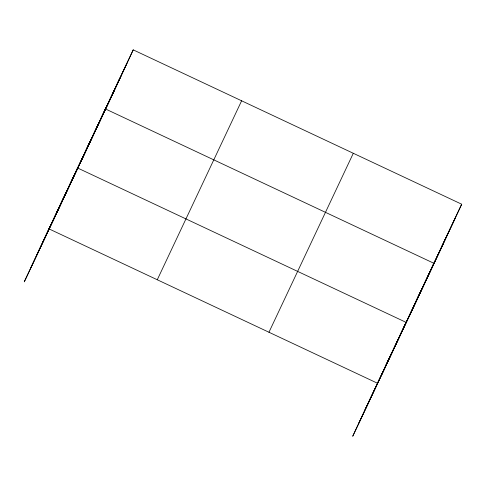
<?xml version="1.0" encoding="UTF-8"?>
<svg xmlns="http://www.w3.org/2000/svg" width="486" height="486" viewBox="0 0 486 486"><rect width="100%" height="100%" fill="white"/><g stroke="black" fill="none" stroke-linecap="round" stroke-linejoin="round"><path stroke-width="0.73" d="M133.225 49.858L24.3 281.783L133.225 49.858L461.7 204.217L352.775 436.142L461.7 204.217M56.959 211.89L63.223 198.403M52.974 220.936L77.56 167.98L406.035 322.333L381.449 375.289M85.214 151.936L91.477 138.449M80.81 161.874L105.395 108.919L433.864 263.272L409.285 316.234M113.05 92.875L119.307 79.388M385.434 366.244L391.692 352.757M413.689 306.289L419.953 292.803M441.525 247.228L447.782 233.748M42.622 242.314L126.968 63.344M36.578 255.338L120.923 76.375M30.345 268.758L114.69 89.795M157.276 279.766L241.621 100.796M268.958 332.242L353.304 153.278M365.047 409.692L455.443 217.704M358.82 423.112L443.165 244.148M48.879 228.827L377.355 383.181"/></g></svg>
